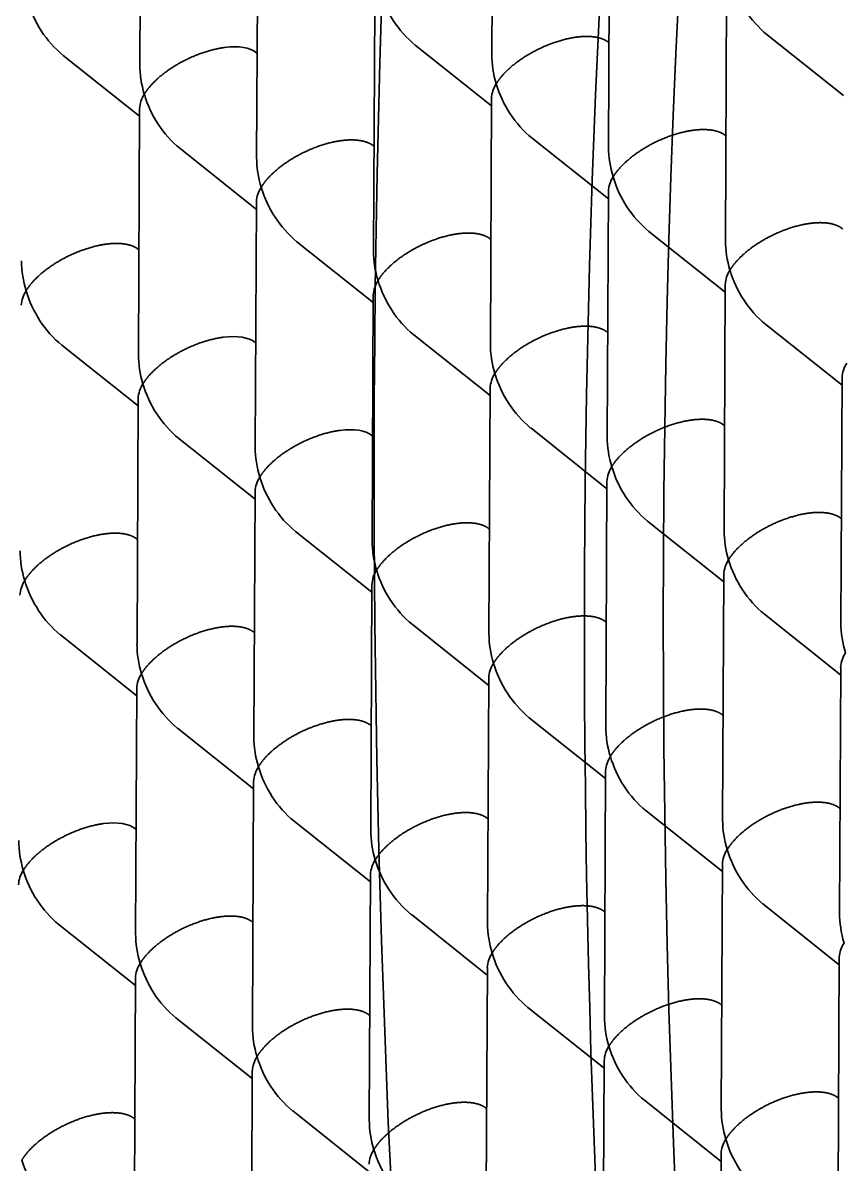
# Model space of a CAD drawing. Extents: x 23 to 587, y 4 to 413.
# Drawn here: x 420.194 to 423.536, y 156.253 to 160.907 of the extents above; entities that cross this region are included whole.
import ezdxf

# ---------------------------------------------------------------- set-up
doc = ezdxf.new("R2010")
doc.units = 0
doc.layers.get('0').update_dxf_attribs({"lineweight": 13})

# ---------------------------------------------------------------- blocks, each defined once
blk = doc.blocks.new('BLOCK6941')
at = {"color": 7, "lineweight": 35, "ltscale": 0.050027}
for p, q in [((-8.2058, 37.4798), (-8.2154, 35.4788)), ((-11.0764, 37.3952), (-11.086, 35.3941)), ((-7.2527, 36.7205), (-7.2623, 34.7194)), ((-10.1233, 36.6358), (-10.1329, 34.6348)), ((-6.2996, 35.9611), (-6.3093, 33.9601)), ((-9.1702, 35.8765), (-9.1799, 33.8754)), ((-8.2172, 35.1171), (-8.2268, 33.1161)), ((-11.0878, 35.0325), (-11.0974, 33.0314)), ((-7.2641, 34.3578), (-7.2737, 32.3567)), ((-10.1347, 34.2731), (-10.1443, 32.272)), ((-9.1816, 33.5138), (-9.1912, 31.5127)), ((-6.311, 33.5984), (-6.3206, 31.5973)), ((-5.3579, 32.839), (-5.3675, 30.838)), ((-11.0991, 32.6698), (-11.1087, 30.6687)), ((-8.2285, 32.7544), (-8.2381, 30.7533)), ((-7.2754, 31.995), (-7.285, 29.994)), ((-10.146, 31.9104), (-10.1556, 29.9093)), ((-6.3223, 31.2357), (-6.332, 29.2346)), ((-9.1929, 31.151), (-9.2026, 29.15)), ((-5.3693, 30.4763), (-5.3789, 28.4753)), ((-8.2399, 30.3917), (-8.2495, 28.3906)), ((-11.1105, 30.307), (-11.1201, 28.306)), ((-7.2868, 29.6323), (-7.2964, 27.6313)), ((-10.1574, 29.5477), (-10.167, 27.5466)), ((-6.3337, 28.873), (-6.3433, 26.8719)), ((-9.2043, 28.7883), (-9.2139, 26.7872)), ((-5.3806, 28.1136), (-5.3902, 26.1125)), ((-8.2512, 28.029), (-8.2608, 26.0279)), ((-11.1218, 27.9443), (-11.1314, 25.9432)), ((-10.1687, 27.185), (-10.1784, 25.1839)), ((-7.2981, 27.2696), (-7.3078, 25.2685)), ((-6.3451, 26.5102), (-6.3547, 24.5092))]:
    blk.add_line(p, q, dxfattribs=at)
at = {"color": 7, "lineweight": 35, "ltscale": 0.00016101}
for p, q in [((-7.2583, 35.5699), (-7.2633, 35.5739)), ((-10.1289, 35.4853), (-10.1339, 35.4893)), ((-6.3052, 34.8105), (-6.3102, 34.8146)), ((-9.1758, 34.7259), (-9.1808, 34.7299)), ((-5.3521, 34.0512), (-5.3571, 34.0552)), ((-11.0933, 33.8819), (-11.0983, 33.8859)), ((-8.2227, 33.9665), (-8.2277, 33.9706)), ((-7.2696, 33.2072), (-7.2746, 33.2112)), ((-10.1402, 33.1225), (-10.1452, 33.1265)), ((-6.3165, 32.4478), (-6.3216, 32.4518)), ((-9.1871, 32.3632), (-9.1922, 32.3672)), ((-5.3634, 31.6885), (-5.3685, 31.6925)), ((-8.234, 31.6038), (-8.2391, 31.6078)), ((-11.1046, 31.5192), (-11.1097, 31.5232)), ((-7.281, 30.8445), (-7.286, 30.8485)), ((-10.1516, 30.7598), (-10.1566, 30.7638)), ((-6.3279, 30.0851), (-6.3329, 30.0891)), ((-9.1985, 30.0005), (-9.2035, 30.0045)), ((-5.3748, 29.3257), (-5.3798, 29.3298)), ((-8.2454, 29.2411), (-8.2504, 29.2451)), ((-11.116, 29.1565), (-11.121, 29.1605)), ((-7.2923, 28.4817), (-7.2973, 28.4858)), ((-10.1629, 28.3971), (-10.1679, 28.4011)), ((-6.3392, 27.7224), (-6.3443, 27.7264)), ((-9.2098, 27.6377), (-9.2149, 27.6417)), ((-5.3861, 26.963), (-5.3912, 26.967)), ((-8.2567, 26.8784), (-8.2618, 26.8824)), ((-11.1273, 26.7937), (-11.1324, 26.7977))]:
    blk.add_line(p, q, dxfattribs=at)
at = {"color": 7, "lineweight": 35, "ltscale": 0.019884}
for p, q in [((-5.3469, 35.1402), (-5.9689, 35.6358)), ((-11.0881, 34.9709), (-11.7101, 35.4665)), ((-8.2175, 35.0555), (-8.8395, 35.5512)), ((-7.2644, 34.2962), (-7.8864, 34.7918)), ((-10.135, 34.2115), (-10.757, 34.7072)), ((-6.3113, 33.5368), (-6.9334, 34.0324)), ((-9.1819, 33.4522), (-9.804, 33.9478)), ((-5.3582, 32.7775), (-5.9803, 33.2731)), ((-8.2288, 32.6928), (-8.8509, 33.1884)), ((-11.0994, 32.6082), (-11.7215, 33.1038)), ((-7.2757, 31.9335), (-7.8978, 32.4291)), ((-10.1463, 31.8488), (-10.7684, 32.3444)), ((-6.3226, 31.1741), (-6.9447, 31.6697)), ((-9.1932, 31.0895), (-9.8153, 31.5851)), ((-5.3696, 30.4147), (-5.9916, 30.9104)), ((-8.2402, 30.3301), (-8.8622, 30.8257)), ((-11.1108, 30.2455), (-11.7328, 30.7411)), ((-7.2871, 29.5707), (-7.9091, 30.0664)), ((-10.1577, 29.4861), (-10.7797, 29.9817)), ((-6.334, 28.8114), (-6.9561, 29.307)), ((-9.2046, 28.7267), (-9.8267, 29.2224)), ((-5.3809, 28.052), (-6.003, 28.5476)), ((-8.2515, 27.9674), (-8.8736, 28.463)), ((-11.1221, 27.8827), (-11.7442, 28.3784)), ((-7.2984, 27.208), (-7.9205, 27.7036)), ((-10.169, 27.1234), (-10.7911, 27.619)), ((-6.3453, 26.4487), (-6.9674, 26.9443)), ((-9.216, 26.364), (-9.838, 26.8596))]:
    blk.add_line(p, q, dxfattribs=at)
at = {"color": 7, "lineweight": 35}
for centre, radius, start, end in [((-5.3845, 36.3365), 0.9131, 196.35942, 230.1725), ((-8.2548, 36.252), 0.9134, 196.36185, 230.16232), ((-11.1254, 36.1674), 0.9134, 196.36185, 230.16232), ((-7.3781, 35.4818), 0.8374, 180.20461, 197.11911), ((-10.2487, 35.3971), 0.8374, 180.20461, 197.11911), ((-7.9791, 35.1032), 0.2388, 146.50341, 176.6622), ((-7.3017, 35.4927), 0.9134, 196.36185, 230.16232), ((-10.8497, 35.0187), 0.2388, 146.52963, 176.69196), ((-10.1723, 35.408), 0.9134, 196.36185, 230.16232), ((-6.4251, 34.7224), 0.8374, 180.20461, 197.11911), ((-9.2957, 34.6378), 0.8374, 180.20461, 197.11911), ((-7.026, 34.3439), 0.2388, 146.50341, 176.6622), ((-6.349, 34.7332), 0.9131, 196.35942, 230.1725), ((-9.8966, 34.2592), 0.2388, 146.50341, 176.6622), ((-9.2196, 34.6485), 0.9131, 196.35942, 230.1725), ((-5.472, 33.963), 0.8374, 180.20461, 197.11911), ((-11.2132, 33.7938), 0.8374, 180.20461, 197.11911), ((-8.3426, 33.8784), 0.8374, 180.20461, 197.11911), ((-6.0729, 33.5845), 0.2388, 146.50341, 176.6622), ((-5.3956, 33.9739), 0.9134, 196.36185, 230.16232), ((-8.9435, 33.4999), 0.2388, 146.50341, 176.6622), ((-8.2662, 33.8893), 0.9134, 196.36185, 230.16232), ((-11.8141, 33.4152), 0.2388, 146.50341, 176.6622), ((-11.1368, 33.8047), 0.9134, 196.36185, 230.16232), ((-7.3895, 33.119), 0.8374, 180.20461, 197.11911), ((-10.2601, 33.0344), 0.8374, 180.20461, 197.11911), ((-5.1198, 32.8252), 0.2388, 146.50341, 176.6622), ((-7.9904, 32.7406), 0.2388, 146.52963, 176.69196), ((-7.3131, 33.1299), 0.9134, 196.36185, 230.16232), ((-10.861, 32.6559), 0.2388, 146.50341, 176.6622), ((-10.1837, 33.0453), 0.9134, 196.36185, 230.16232), ((-6.4364, 32.3597), 0.8374, 180.20461, 197.11911), ((-9.307, 32.275), 0.8374, 180.20461, 197.11911), ((-7.0373, 31.9812), 0.2388, 146.50341, 176.6622), ((-6.36, 32.3706), 0.9134, 196.36185, 230.16232), ((-9.9079, 31.8965), 0.2388, 146.50341, 176.6622), ((-9.2306, 32.2859), 0.9134, 196.36185, 230.16232), ((-5.4833, 31.6003), 0.8374, 180.20461, 197.11911), ((-8.3539, 31.5157), 0.8374, 180.20461, 197.11911), ((-11.2245, 31.431), 0.8374, 180.20461, 197.11911), ((-6.0843, 31.2218), 0.2388, 146.50341, 176.6622), ((-5.4069, 31.6112), 0.9134, 196.36185, 230.16232), ((-11.8255, 31.0525), 0.2388, 146.50341, 176.6622), ((-11.1481, 31.4419), 0.9134, 196.36185, 230.16232), ((-8.9548, 31.1373), 0.2388, 146.52963, 176.69196), ((-8.2775, 31.5266), 0.9134, 196.36185, 230.16232), ((-4.5303, 30.841), 0.8374, 180.20461, 197.11911), ((-7.4009, 30.7563), 0.8374, 180.20461, 197.11911), ((-10.2715, 30.6717), 0.8374, 180.20461, 197.11911), ((-5.1312, 30.4624), 0.2388, 146.50341, 176.6622), ((-8.0018, 30.3778), 0.2388, 146.50341, 176.6622), ((-7.3244, 30.7672), 0.9134, 196.36185, 230.16232), ((-10.8724, 30.2931), 0.2388, 146.50341, 176.6622), ((-10.195, 30.6826), 0.9134, 196.36185, 230.16232), ((-6.4478, 29.997), 0.8374, 180.20461, 197.11911), ((-9.3185, 29.9122), 0.8373, 180.1991, 197.11605), ((-7.0487, 29.6186), 0.2388, 146.52963, 176.69196), ((-6.3717, 30.0077), 0.9131, 196.35942, 230.1725), ((-9.9193, 29.5339), 0.2388, 146.52963, 176.69196), ((-9.2423, 29.9231), 0.9131, 196.35942, 230.1725), ((-5.4947, 29.2376), 0.8374, 180.20461, 197.11911), ((-8.3653, 29.153), 0.8374, 180.20461, 197.11911), ((-11.2359, 29.0683), 0.8374, 180.20461, 197.11911), ((-6.0956, 28.8591), 0.2388, 146.50341, 176.6622), ((-5.4183, 29.2485), 0.9134, 196.36185, 230.16232), ((-8.9662, 28.7744), 0.2388, 146.50341, 176.6622), ((-8.2889, 29.1639), 0.9134, 196.36185, 230.16232), ((-11.8368, 28.6898), 0.2388, 146.50341, 176.6622), ((-11.1598, 29.0791), 0.9131, 196.35942, 230.1725), ((-7.4122, 28.3936), 0.8374, 180.20461, 197.11911), ((-4.5416, 28.4782), 0.8374, 180.20461, 197.11911), ((-10.2829, 28.3089), 0.8373, 180.1991, 197.11605), ((-5.1425, 28.0997), 0.2388, 146.50341, 176.6622), ((-8.0131, 28.0151), 0.2388, 146.50341, 176.6622), ((-7.3358, 28.4045), 0.9134, 196.36185, 230.16232), ((-10.8837, 27.9304), 0.2388, 146.50341, 176.6622), ((-10.2067, 28.3197), 0.9131, 196.35942, 230.1725), ((-6.4591, 27.6342), 0.8374, 180.20461, 197.11911), ((-9.3297, 27.5496), 0.8374, 180.20461, 197.11911), ((-7.06, 27.2558), 0.2388, 146.52963, 176.69196), ((-6.3827, 27.6451), 0.9134, 196.36185, 230.16232), ((-9.9306, 27.1711), 0.2388, 146.50341, 176.6622), ((-9.2533, 27.5605), 0.9134, 196.36185, 230.16232), ((-5.506, 26.8749), 0.8374, 180.20461, 197.11911), ((-8.3766, 26.7902), 0.8374, 180.20461, 197.11911), ((-6.107, 26.4964), 0.2388, 146.50341, 176.6622), ((-5.4296, 26.8858), 0.9134, 196.36185, 230.16232), ((-8.9776, 26.4117), 0.2388, 146.50341, 176.6622), ((-8.3002, 26.8011), 0.9134, 196.36185, 230.16232), ((-11.1711, 26.7164), 0.9131, 196.35942, 230.1725)]:
    blk.add_arc(centre, radius, start, end, dxfattribs=at)
for centre in [(-10.5868, 35.211), (-10.5981, 32.8483), (-9.645, 32.0889), (-11.5739, 28.8822)]:
    blk.add_ellipse(centre, major_axis=(0.4888, 0.234), ratio=0.464922, start_param=0.221717, end_param=0.956598, dxfattribs=at)
for points, knots in [([(-8.1785, 35.2352), (-8.1627, 35.2615), (-8.1434, 35.2884), (-8.1197, 35.3151), (-8.0367, 35.3983), (-7.9227, 35.4776), (-7.8295, 35.5291), (-7.7058, 35.579), (-7.5809, 35.6069), (-7.5615, 35.6106), (-7.5423, 35.6137), (-7.5234, 35.6162)], [0, 0, 0, 0, 0, 0, 0.437223, 0.437223, 0.437223, 1.382095, 1.382095, 1.382095, 1.555484, 1.555484, 1.555484, 1.555484, 1.555484, 1.555484]), ([(-7.2633, 35.5739), (-7.2867, 35.5925), (-7.3176, 35.6076), (-7.3561, 35.618), (-7.4146, 35.624), (-7.4798, 35.6208), (-7.4941, 35.6197), (-7.5087, 35.6181), (-7.5234, 35.6162)], [0, 0, 0, 0, 0, 0, 0.4890695, 0.4890695, 0.4890695, 0.6239272, 0.6239272, 0.6239272, 0.6239272, 0.6239272, 0.6239272]), ([(-11.0491, 35.1506), (-11.0333, 35.1769), (-11.014, 35.2038), (-10.9903, 35.2305), (-10.9073, 35.3137), (-10.7933, 35.3929), (-10.7001, 35.4445), (-10.5764, 35.4944), (-10.4515, 35.5222), (-10.4321, 35.526), (-10.4129, 35.5291), (-10.394, 35.5316)], [0, 0, 0, 0, 0, 0, 0.437223, 0.437223, 0.437223, 1.382095, 1.382095, 1.382095, 1.555484, 1.555484, 1.555484, 1.555484, 1.555484, 1.555484]), ([(-7.2254, 34.4759), (-7.2097, 34.5021), (-7.1903, 34.529), (-7.1667, 34.5557), (-7.0837, 34.639), (-6.9696, 34.7182), (-6.8764, 34.7698), (-6.7528, 34.8197), (-6.6278, 34.8475), (-6.6084, 34.8513), (-6.5893, 34.8544), (-6.5703, 34.8569)], [0, 0, 0, 0, 0, 0, 0.437223, 0.437223, 0.437223, 1.382095, 1.382095, 1.382095, 1.555484, 1.555484, 1.555484, 1.555484, 1.555484, 1.555484]), ([(-6.3102, 34.8146), (-6.3336, 34.8332), (-6.3645, 34.8483), (-6.403, 34.8587), (-6.4615, 34.8646), (-6.5267, 34.8614), (-6.541, 34.8603), (-6.5556, 34.8588), (-6.5703, 34.8569)], [0, 0, 0, 0, 0, 0, 0.4890695, 0.4890695, 0.4890695, 0.6239272, 0.6239272, 0.6239272, 0.6239272, 0.6239272, 0.6239272]), ([(-10.096, 34.3912), (-10.0803, 34.4175), (-10.0609, 34.4444), (-10.0373, 34.4711), (-9.9543, 34.5543), (-9.8402, 34.6336), (-9.747, 34.6851), (-9.6234, 34.735), (-9.4984, 34.7629), (-9.479, 34.7666), (-9.4599, 34.7697), (-9.4409, 34.7722)], [0, 0, 0, 0, 0, 0, 0.437223, 0.437223, 0.437223, 1.382095, 1.382095, 1.382095, 1.555484, 1.555484, 1.555484, 1.555484, 1.555484, 1.555484]), ([(-9.1808, 34.7299), (-9.2042, 34.7485), (-9.2352, 34.7636), (-9.2736, 34.774), (-9.3321, 34.78), (-9.3973, 34.7768), (-9.4116, 34.7757), (-9.4262, 34.7741), (-9.4409, 34.7722)], [0, 0, 0, 0, 0, 0, 0.4890695, 0.4890695, 0.4890695, 0.6239272, 0.6239272, 0.6239272, 0.6239272, 0.6239272, 0.6239272]), ([(-6.2724, 33.7165), (-6.2566, 33.7428), (-6.2372, 33.7697), (-6.2136, 33.7964), (-6.1306, 33.8796), (-6.0165, 33.9589), (-5.9233, 34.0104), (-5.7997, 34.0603), (-5.6747, 34.0882), (-5.6554, 34.0919), (-5.6362, 34.095), (-5.6172, 34.0975)], [0, 0, 0, 0, 0, 0, 0.437223, 0.437223, 0.437223, 1.382095, 1.382095, 1.382095, 1.555484, 1.555484, 1.555484, 1.555484, 1.555484, 1.555484]), ([(-5.3571, 34.0552), (-5.3805, 34.0738), (-5.4115, 34.0889), (-5.4499, 34.0993), (-5.5084, 34.1053), (-5.5736, 34.1021), (-5.588, 34.1009), (-5.6025, 34.0994), (-5.6172, 34.0975)], [0, 0, 0, 0, 0, 0, 0.4890695, 0.4890695, 0.4890695, 0.6239272, 0.6239272, 0.6239272, 0.6239272, 0.6239272, 0.6239272]), ([(-9.143, 33.6319), (-9.1272, 33.6581), (-9.1078, 33.685), (-9.0842, 33.7117), (-9.0012, 33.795), (-8.8871, 33.8742), (-8.7939, 33.9258), (-8.6703, 33.9757), (-8.5453, 34.0035), (-8.526, 34.0073), (-8.5068, 34.0104), (-8.4878, 34.0129)], [0, 0, 0, 0, 0, 0, 0.437223, 0.437223, 0.437223, 1.382095, 1.382095, 1.382095, 1.555484, 1.555484, 1.555484, 1.555484, 1.555484, 1.555484]), ([(-8.2277, 33.9706), (-8.2511, 33.9892), (-8.2821, 34.0043), (-8.3205, 34.0147), (-8.379, 34.0206), (-8.4442, 34.0174), (-8.4586, 34.0163), (-8.4731, 34.0148), (-8.4878, 34.0129)], [0, 0, 0, 0, 0, 0, 0.4890695, 0.4890695, 0.4890695, 0.6239272, 0.6239272, 0.6239272, 0.6239272, 0.6239272, 0.6239272]), ([(-12.0136, 33.5472), (-11.9978, 33.5735), (-11.9784, 33.6004), (-11.9548, 33.6271), (-11.8718, 33.7103), (-11.7577, 33.7896), (-11.6645, 33.8411), (-11.5409, 33.891), (-11.4159, 33.9189), (-11.3966, 33.9226), (-11.3774, 33.9257), (-11.3584, 33.9282)], [0, 0, 0, 0, 0, 0, 0.437223, 0.437223, 0.437223, 1.382095, 1.382095, 1.382095, 1.555484, 1.555484, 1.555484, 1.555484, 1.555484, 1.555484]), ([(-11.0983, 33.8859), (-11.1217, 33.9045), (-11.1527, 33.9196), (-11.1911, 33.93), (-11.2496, 33.936), (-11.3148, 33.9328), (-11.3292, 33.9317), (-11.3437, 33.9301), (-11.3584, 33.9282)], [0, 0, 0, 0, 0, 0, 0.4890695, 0.4890695, 0.4890695, 0.6239272, 0.6239272, 0.6239272, 0.6239272, 0.6239272, 0.6239272]), ([(-8.1899, 32.8725), (-8.1741, 32.8988), (-8.1547, 32.9257), (-8.1311, 32.9524), (-8.0481, 33.0356), (-7.934, 33.1149), (-7.8408, 33.1664), (-7.7172, 33.2163), (-7.5922, 33.2442), (-7.5729, 33.2479), (-7.5537, 33.251), (-7.5348, 33.2535)], [0, 0, 0, 0, 0, 0, 0.437223, 0.437223, 0.437223, 1.382095, 1.382095, 1.382095, 1.555484, 1.555484, 1.555484, 1.555484, 1.555484, 1.555484]), ([(-7.2746, 33.2112), (-7.298, 33.2298), (-7.329, 33.2449), (-7.3675, 33.2553), (-7.4259, 33.2613), (-7.4911, 33.2581), (-7.5055, 33.2569), (-7.52, 33.2554), (-7.5348, 33.2535)], [0, 0, 0, 0, 0, 0, 0.4890695, 0.4890695, 0.4890695, 0.6239272, 0.6239272, 0.6239272, 0.6239272, 0.6239272, 0.6239272]), ([(-11.0605, 32.7879), (-11.0447, 32.8141), (-11.0253, 32.841), (-11.0017, 32.8677), (-10.9187, 32.951), (-10.8046, 33.0302), (-10.7114, 33.0818), (-10.5878, 33.1317), (-10.4628, 33.1595), (-10.4435, 33.1633), (-10.4243, 33.1664), (-10.4054, 33.1689)], [0, 0, 0, 0, 0, 0, 0.437223, 0.437223, 0.437223, 1.382095, 1.382095, 1.382095, 1.555484, 1.555484, 1.555484, 1.555484, 1.555484, 1.555484]), ([(-7.2368, 32.1132), (-7.221, 32.1394), (-7.2016, 32.1663), (-7.178, 32.193), (-7.095, 32.2763), (-6.981, 32.3555), (-6.8877, 32.4071), (-6.7641, 32.457), (-6.6391, 32.4848), (-6.6198, 32.4885), (-6.6006, 32.4917), (-6.5817, 32.4941)], [0, 0, 0, 0, 0, 0, 0.437223, 0.437223, 0.437223, 1.382095, 1.382095, 1.382095, 1.555484, 1.555484, 1.555484, 1.555484, 1.555484, 1.555484]), ([(-6.3216, 32.4518), (-6.3449, 32.4705), (-6.3759, 32.4856), (-6.4144, 32.496), (-6.4728, 32.5019), (-6.538, 32.4987), (-6.5524, 32.4976), (-6.567, 32.4961), (-6.5817, 32.4941)], [0, 0, 0, 0, 0, 0, 0.4890695, 0.4890695, 0.4890695, 0.6239272, 0.6239272, 0.6239272, 0.6239272, 0.6239272, 0.6239272]), ([(-10.1074, 32.0285), (-10.0916, 32.0548), (-10.0722, 32.0817), (-10.0486, 32.1084), (-9.9656, 32.1916), (-9.8516, 32.2709), (-9.7583, 32.3224), (-9.6347, 32.3723), (-9.5097, 32.4002), (-9.4904, 32.4039), (-9.4712, 32.407), (-9.4523, 32.4095)], [0, 0, 0, 0, 0, 0, 0.437223, 0.437223, 0.437223, 1.382095, 1.382095, 1.382095, 1.555484, 1.555484, 1.555484, 1.555484, 1.555484, 1.555484]), ([(-5.3685, 31.6925), (-5.3919, 31.7111), (-5.4228, 31.7262), (-5.4613, 31.7366), (-5.5197, 31.7425), (-5.5849, 31.7393), (-5.5993, 31.7382), (-5.6139, 31.7367), (-5.6286, 31.7348)], [0, 0, 0, 0, 0, 0, 0.4890695, 0.4890695, 0.4890695, 0.6239272, 0.6239272, 0.6239272, 0.6239272, 0.6239272, 0.6239272]), ([(-9.1543, 31.2692), (-9.1385, 31.2954), (-9.1192, 31.3223), (-9.0955, 31.349), (-9.0125, 31.4323), (-8.8985, 31.5115), (-8.8053, 31.5631), (-8.6816, 31.613), (-8.5567, 31.6408), (-8.5373, 31.6445), (-8.5181, 31.6477), (-8.4992, 31.6501)], [0, 0, 0, 0, 0, 0, 0.437223, 0.437223, 0.437223, 1.382095, 1.382095, 1.382095, 1.555484, 1.555484, 1.555484, 1.555484, 1.555484, 1.555484]), ([(-8.2391, 31.6078), (-8.2625, 31.6265), (-8.2934, 31.6416), (-8.3319, 31.652), (-8.3903, 31.6579), (-8.4555, 31.6547), (-8.4699, 31.6536), (-8.4845, 31.6521), (-8.4992, 31.6501)], [0, 0, 0, 0, 0, 0, 0.4890695, 0.4890695, 0.4890695, 0.6239272, 0.6239272, 0.6239272, 0.6239272, 0.6239272, 0.6239272]), ([(-6.2837, 31.3538), (-6.2679, 31.3801), (-6.2486, 31.407), (-6.2249, 31.4337), (-6.1419, 31.5169), (-6.0279, 31.5961), (-5.9347, 31.6477), (-5.811, 31.6976), (-5.6861, 31.7254), (-5.6667, 31.7292), (-5.6475, 31.7323), (-5.6286, 31.7348)], [0, 0, 0, 0, 0, 0, 0.437223, 0.437223, 0.437223, 1.382095, 1.382095, 1.382095, 1.555484, 1.555484, 1.555484, 1.555484, 1.555484, 1.555484]), ([(-12.0249, 31.1845), (-12.0091, 31.2108), (-11.9898, 31.2377), (-11.9661, 31.2644), (-11.8831, 31.3476), (-11.7691, 31.4269), (-11.6759, 31.4784), (-11.5522, 31.5283), (-11.4273, 31.5562), (-11.4079, 31.5599), (-11.3887, 31.563), (-11.3698, 31.5655)], [0, 0, 0, 0, 0, 0, 0.437223, 0.437223, 0.437223, 1.382095, 1.382095, 1.382095, 1.555484, 1.555484, 1.555484, 1.555484, 1.555484, 1.555484]), ([(-11.1097, 31.5232), (-11.1331, 31.5418), (-11.164, 31.5569), (-11.2025, 31.5673), (-11.2609, 31.5733), (-11.3261, 31.5701), (-11.3405, 31.5689), (-11.3551, 31.5674), (-11.3698, 31.5655)], [0, 0, 0, 0, 0, 0, 0.4890695, 0.4890695, 0.4890695, 0.6239272, 0.6239272, 0.6239272, 0.6239272, 0.6239272, 0.6239272]), ([(-10.1566, 30.7638), (-10.18, 30.7825), (-10.2109, 30.7975), (-10.2494, 30.808), (-10.3079, 30.8139), (-10.3731, 30.8107), (-10.3874, 30.8096), (-10.402, 30.8081), (-10.4167, 30.8061)], [0, 0, 0, 0, 0, 0, 0.4890695, 0.4890695, 0.4890695, 0.6239272, 0.6239272, 0.6239272, 0.6239272, 0.6239272, 0.6239272]), ([(-8.2012, 30.5098), (-8.1854, 30.5361), (-8.1661, 30.563), (-8.1424, 30.5897), (-8.0595, 30.6729), (-7.9454, 30.7521), (-7.8522, 30.8037), (-7.7285, 30.8536), (-7.6036, 30.8814), (-7.5842, 30.8852), (-7.565, 30.8883), (-7.5461, 30.8908)], [0, 0, 0, 0, 0, 0, 0.437223, 0.437223, 0.437223, 1.382095, 1.382095, 1.382095, 1.555484, 1.555484, 1.555484, 1.555484, 1.555484, 1.555484]), ([(-7.286, 30.8485), (-7.3094, 30.8671), (-7.3403, 30.8822), (-7.3788, 30.8926), (-7.4373, 30.8985), (-7.5025, 30.8953), (-7.5168, 30.8942), (-7.5314, 30.8927), (-7.5461, 30.8908)], [0, 0, 0, 0, 0, 0, 0.4890695, 0.4890695, 0.4890695, 0.6239272, 0.6239272, 0.6239272, 0.6239272, 0.6239272, 0.6239272]), ([(-11.0718, 30.4252), (-11.056, 30.4514), (-11.0367, 30.4783), (-11.013, 30.505), (-10.9301, 30.5883), (-10.816, 30.6675), (-10.7228, 30.7191), (-10.5992, 30.769), (-10.4742, 30.7968), (-10.4548, 30.8005), (-10.4356, 30.8037), (-10.4167, 30.8061)], [0, 0, 0, 0, 0, 0, 0.437223, 0.437223, 0.437223, 1.382095, 1.382095, 1.382095, 1.555484, 1.555484, 1.555484, 1.555484, 1.555484, 1.555484]), ([(-7.2482, 29.7504), (-7.2324, 29.7767), (-7.213, 29.8036), (-7.1894, 29.8303), (-7.1064, 29.9135), (-6.9923, 29.9928), (-6.8991, 30.0443), (-6.7755, 30.0942), (-6.6505, 30.1221), (-6.6311, 30.1258), (-6.612, 30.1289), (-6.593, 30.1314)], [0, 0, 0, 0, 0, 0, 0.437223, 0.437223, 0.437223, 1.382095, 1.382095, 1.382095, 1.555484, 1.555484, 1.555484, 1.555484, 1.555484, 1.555484]), ([(-6.3329, 30.0891), (-6.3563, 30.1077), (-6.3873, 30.1228), (-6.4257, 30.1332), (-6.4842, 30.1392), (-6.5494, 30.136), (-6.5637, 30.1349), (-6.5783, 30.1333), (-6.593, 30.1314)], [0, 0, 0, 0, 0, 0, 0.4890695, 0.4890695, 0.4890695, 0.6239272, 0.6239272, 0.6239272, 0.6239272, 0.6239272, 0.6239272]), ([(-10.1188, 29.6658), (-10.103, 29.6921), (-10.0836, 29.719), (-10.06, 29.7457), (-9.977, 29.8289), (-9.8629, 29.9081), (-9.7697, 29.9597), (-9.6461, 30.0096), (-9.5211, 30.0374), (-9.5017, 30.0412), (-9.4826, 30.0443), (-9.4636, 30.0468)], [0, 0, 0, 0, 0, 0, 0.437223, 0.437223, 0.437223, 1.382095, 1.382095, 1.382095, 1.555484, 1.555484, 1.555484, 1.555484, 1.555484, 1.555484]), ([(-9.2035, 30.0045), (-9.2269, 30.0231), (-9.2579, 30.0382), (-9.2963, 30.0486), (-9.3548, 30.0545), (-9.42, 30.0513), (-9.4343, 30.0502), (-9.4489, 30.0487), (-9.4636, 30.0468)], [0, 0, 0, 0, 0, 0, 0.4890695, 0.4890695, 0.4890695, 0.6239272, 0.6239272, 0.6239272, 0.6239272, 0.6239272, 0.6239272]), ([(-6.2951, 28.9911), (-6.2793, 29.0173), (-6.2599, 29.0442), (-6.2363, 29.0709), (-6.1533, 29.1542), (-6.0392, 29.2334), (-5.946, 29.285), (-5.8224, 29.3349), (-5.6974, 29.3627), (-5.6781, 29.3665), (-5.6589, 29.3696), (-5.64, 29.3721)], [0, 0, 0, 0, 0, 0, 0.437223, 0.437223, 0.437223, 1.382095, 1.382095, 1.382095, 1.555484, 1.555484, 1.555484, 1.555484, 1.555484, 1.555484]), ([(-5.3798, 29.3298), (-5.4032, 29.3484), (-5.4342, 29.3635), (-5.4727, 29.3739), (-5.5311, 29.3798), (-5.5963, 29.3766), (-5.6107, 29.3755), (-5.6252, 29.374), (-5.64, 29.3721)], [0, 0, 0, 0, 0, 0, 0.4890695, 0.4890695, 0.4890695, 0.6239272, 0.6239272, 0.6239272, 0.6239272, 0.6239272, 0.6239272]), ([(-9.1657, 28.9064), (-9.1499, 28.9327), (-9.1305, 28.9596), (-9.1069, 28.9863), (-9.0239, 29.0695), (-8.9098, 29.1488), (-8.8166, 29.2003), (-8.693, 29.2502), (-8.568, 29.2781), (-8.5487, 29.2818), (-8.5295, 29.2849), (-8.5106, 29.2874)], [0, 0, 0, 0, 0, 0, 0.437223, 0.437223, 0.437223, 1.382095, 1.382095, 1.382095, 1.555484, 1.555484, 1.555484, 1.555484, 1.555484, 1.555484]), ([(-8.2504, 29.2451), (-8.2738, 29.2637), (-8.3048, 29.2788), (-8.3433, 29.2892), (-8.4017, 29.2952), (-8.4669, 29.292), (-8.4813, 29.2909), (-8.4958, 29.2893), (-8.5106, 29.2874)], [0, 0, 0, 0, 0, 0, 0.4890695, 0.4890695, 0.4890695, 0.6239272, 0.6239272, 0.6239272, 0.6239272, 0.6239272, 0.6239272]), ([(-12.0363, 28.8218), (-12.0205, 28.8481), (-12.0011, 28.875), (-11.9775, 28.9017), (-11.8945, 28.9849), (-11.7804, 29.0641), (-11.6872, 29.1157), (-11.5636, 29.1656), (-11.4386, 29.1934), (-11.4193, 29.1972), (-11.4001, 29.2003), (-11.3812, 29.2028)], [0, 0, 0, 0, 0, 0, 0.437223, 0.437223, 0.437223, 1.382095, 1.382095, 1.382095, 1.555484, 1.555484, 1.555484, 1.555484, 1.555484, 1.555484]), ([(-8.2126, 28.1471), (-8.1968, 28.1733), (-8.1774, 28.2002), (-8.1538, 28.2269), (-8.0708, 28.3102), (-7.9568, 28.3894), (-7.8635, 28.441), (-7.7399, 28.4909), (-7.6149, 28.5187), (-7.5956, 28.5225), (-7.5764, 28.5256), (-7.5575, 28.5281)], [0, 0, 0, 0, 0, 0, 0.437223, 0.437223, 0.437223, 1.382095, 1.382095, 1.382095, 1.555484, 1.555484, 1.555484, 1.555484, 1.555484, 1.555484]), ([(-7.2973, 28.4858), (-7.3207, 28.5044), (-7.3517, 28.5195), (-7.3902, 28.5299), (-7.4486, 28.5358), (-7.5138, 28.5326), (-7.5282, 28.5315), (-7.5427, 28.53), (-7.5575, 28.5281)], [0, 0, 0, 0, 0, 0, 0.4890695, 0.4890695, 0.4890695, 0.6239272, 0.6239272, 0.6239272, 0.6239272, 0.6239272, 0.6239272]), ([(-11.0832, 28.0624), (-11.0674, 28.0887), (-11.048, 28.1156), (-11.0244, 28.1423), (-10.9414, 28.2255), (-10.8274, 28.3048), (-10.7341, 28.3563), (-10.6105, 28.4062), (-10.4855, 28.4341), (-10.4662, 28.4378), (-10.447, 28.4409), (-10.4281, 28.4434)], [0, 0, 0, 0, 0, 0, 0.437223, 0.437223, 0.437223, 1.382095, 1.382095, 1.382095, 1.555484, 1.555484, 1.555484, 1.555484, 1.555484, 1.555484]), ([(-10.1679, 28.4011), (-10.1913, 28.4197), (-10.2223, 28.4348), (-10.2608, 28.4452), (-10.3192, 28.4512), (-10.3844, 28.448), (-10.3988, 28.4469), (-10.4133, 28.4453), (-10.4281, 28.4434)], [0, 0, 0, 0, 0, 0, 0.4890695, 0.4890695, 0.4890695, 0.6239272, 0.6239272, 0.6239272, 0.6239272, 0.6239272, 0.6239272]), ([(-7.2595, 27.3877), (-7.2437, 27.414), (-7.2243, 27.4409), (-7.2007, 27.4676), (-7.1177, 27.5508), (-7.0037, 27.6301), (-6.9104, 27.6816), (-6.7868, 27.7315), (-6.6618, 27.7594), (-6.6425, 27.7631), (-6.6233, 27.7662), (-6.6044, 27.7687)], [0, 0, 0, 0, 0, 0, 0.437223, 0.437223, 0.437223, 1.382095, 1.382095, 1.382095, 1.555484, 1.555484, 1.555484, 1.555484, 1.555484, 1.555484]), ([(-6.3443, 27.7264), (-6.3677, 27.745), (-6.3986, 27.7601), (-6.4371, 27.7705), (-6.4955, 27.7765), (-6.5607, 27.7733), (-6.5751, 27.7721), (-6.5897, 27.7706), (-6.6044, 27.7687)], [0, 0, 0, 0, 0, 0, 0.4890695, 0.4890695, 0.4890695, 0.6239272, 0.6239272, 0.6239272, 0.6239272, 0.6239272, 0.6239272]), ([(-10.1301, 27.3031), (-10.1143, 27.3293), (-10.0949, 27.3562), (-10.0713, 27.3829), (-9.9883, 27.4662), (-9.8743, 27.5454), (-9.781, 27.597), (-9.6574, 27.6469), (-9.5324, 27.6747), (-9.5131, 27.6785), (-9.4939, 27.6816), (-9.475, 27.6841)], [0, 0, 0, 0, 0, 0, 0.437223, 0.437223, 0.437223, 1.382095, 1.382095, 1.382095, 1.555484, 1.555484, 1.555484, 1.555484, 1.555484, 1.555484]), ([(-9.2149, 27.6417), (-9.2383, 27.6604), (-9.2692, 27.6755), (-9.3077, 27.6859), (-9.3661, 27.6918), (-9.4313, 27.6886), (-9.4457, 27.6875), (-9.4603, 27.686), (-9.475, 27.6841)], [0, 0, 0, 0, 0, 0, 0.4890695, 0.4890695, 0.4890695, 0.6239272, 0.6239272, 0.6239272, 0.6239272, 0.6239272, 0.6239272]), ([(-6.3064, 26.6284), (-6.2906, 26.6546), (-6.2713, 26.6815), (-6.2476, 26.7082), (-6.1646, 26.7915), (-6.0506, 26.8707), (-5.9574, 26.9223), (-5.8337, 26.9722), (-5.7088, 27), (-5.6894, 27.0037), (-5.6702, 27.0069), (-5.6513, 27.0093)], [0, 0, 0, 0, 0, 0, 0.437223, 0.437223, 0.437223, 1.382095, 1.382095, 1.382095, 1.555484, 1.555484, 1.555484, 1.555484, 1.555484, 1.555484]), ([(-5.3912, 26.967), (-5.4146, 26.9857), (-5.4455, 27.0008), (-5.484, 27.0112), (-5.5424, 27.0171), (-5.6076, 27.0139), (-5.622, 27.0128), (-5.6366, 27.0113), (-5.6513, 27.0093)], [0, 0, 0, 0, 0, 0, 0.4890695, 0.4890695, 0.4890695, 0.6239272, 0.6239272, 0.6239272, 0.6239272, 0.6239272, 0.6239272]), ([(-9.177, 26.5437), (-9.1612, 26.57), (-9.1419, 26.5969), (-9.1182, 26.6236), (-9.0352, 26.7068), (-8.9212, 26.7861), (-8.828, 26.8376), (-8.7043, 26.8875), (-8.5794, 26.9154), (-8.56, 26.9191), (-8.5408, 26.9222), (-8.5219, 26.9247)], [0, 0, 0, 0, 0, 0, 0.437223, 0.437223, 0.437223, 1.382095, 1.382095, 1.382095, 1.555484, 1.555484, 1.555484, 1.555484, 1.555484, 1.555484]), ([(-8.2618, 26.8824), (-8.2852, 26.901), (-8.3161, 26.9161), (-8.3546, 26.9265), (-8.4131, 26.9325), (-8.4782, 26.9293), (-8.4926, 26.9281), (-8.5072, 26.9266), (-8.5219, 26.9247)], [0, 0, 0, 0, 0, 0, 0.4890695, 0.4890695, 0.4890695, 0.6239272, 0.6239272, 0.6239272, 0.6239272, 0.6239272, 0.6239272]), ([(-12.0476, 26.4591), (-12.0318, 26.4853), (-12.0125, 26.5122), (-11.9888, 26.5389), (-11.9058, 26.6222), (-11.7918, 26.7014), (-11.6986, 26.753), (-11.5749, 26.8029), (-11.45, 26.8307), (-11.4306, 26.8345), (-11.4114, 26.8376), (-11.3925, 26.8401)], [0, 0, 0, 0, 0, 0, 0.437223, 0.437223, 0.437223, 1.382095, 1.382095, 1.382095, 1.555484, 1.555484, 1.555484, 1.555484, 1.555484, 1.555484]), ([(-11.1324, 26.7977), (-11.1558, 26.8164), (-11.1867, 26.8315), (-11.2252, 26.8419), (-11.2837, 26.8478), (-11.3488, 26.8446), (-11.3632, 26.8435), (-11.3778, 26.842), (-11.3925, 26.8401)], [0, 0, 0, 0, 0, 0, 0.4890695, 0.4890695, 0.4890695, 0.6239272, 0.6239272, 0.6239272, 0.6239272, 0.6239272, 0.6239272])]:
    blk.add_open_spline(points, degree=5, knots=knots, dxfattribs=at)
blk = doc.blocks.new('BLOCK6951')
at = {"color": 7, "lineweight": 35}
for centre, major_axis, start_param, end_param in [((-0.7339, -0.2725), (-6.501, 49.8277), 0.000034, 1.212678), ((-0.0867, -0.1881), (-5.9189, 45.3655), 0.019728, 3.121964), ((-0.7339, -0.2725), (-5.9189, 45.3655), 0.000034, 3.141627), ((-0.7339, -0.2725), (-6.501, 49.8277), 1.212678, 3.141627)]:
    blk.add_ellipse(centre, major_axis=major_axis, ratio=0.361678, start_param=start_param, end_param=end_param, dxfattribs=at)

msp = doc.modelspace()

# ---------------------------------------------------------------- block references
at = {"lineweight": 0, "xscale": 0.5, "yscale": 0.5, "zscale": 0.5}
for name, p in [('BLOCK6951', (431.573, 151.8767)), ('BLOCK6941', (426.2143, 143.0406))]:
    msp.add_blockref(name, p, dxfattribs=at)

doc.saveas('drawing.dxf')
